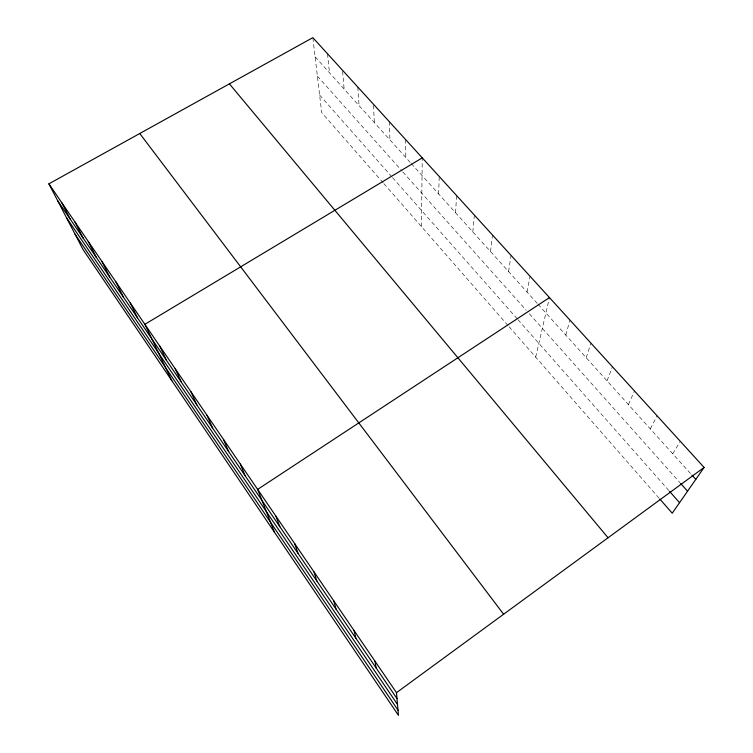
<?xml version="1.0" encoding="UTF-8"?>
<svg xmlns="http://www.w3.org/2000/svg" width="753" height="753" viewBox="0 0 753 753"><rect width="100%" height="100%" fill="white"/><g stroke="black" fill="none" stroke-linecap="round" stroke-linejoin="round"><path stroke-width="0.56" stroke-dasharray="3.77 2.82" d="M421.407 226.54L422.245 158.958M438.613 193.916L439.253 176.522M455.537 212.704L456.61 195.592M472.828 231.896L474.362 215.085M490.495 251.502L492.509 235.011M508.557 271.541L511.061 255.399M527.015 292.032L530.046 276.247M535.665 357.12L549.464 297.586M565.795 335.076L569.955 320.091M586.173 357.694L590.945 343.142M607.04 380.858L612.453 366.767M628.416 404.577L634.497 390.995M650.319 428.89L657.105 415.825M672.777 453.814L680.298 441.305M315.102 56.833L410.451 162.667M411.223 163.523L537.237 303.384M538.028 304.259L691.188 474.258M317.38 76.1L402.121 171.119M402.893 171.995L526.291 310.349M529.34 313.785L679.884 482.588M319.63 95.038L391.052 175.929M392.558 177.642L517.255 318.858M518.008 319.724L668.805 490.495M383.173 182.838L321.7 112.583L312.966 38.78M383.936 183.704L508.294 325.851M509.066 326.727L659.101 498.213M327.517 53.783L329.475 72.787M342.606 71.356L344.14 89.061M357.797 87.047L359.096 105.655M373.469 105.345L374.354 122.598M389.357 121.704L389.922 139.879M405.632 139.587L405.82 157.518"/><path stroke-width="1.13" d="M48.898 183.826L396.492 692.666L398.459 715.35L83.028 249.525L48.898 183.826L312.834 37.65L704.102 467.444L672.231 513.217L659.873 499.088M396.492 692.666L704.102 467.444M549.464 297.586L257.639 489.394L274.487 532.267M422.264 157.857L144.877 324.317L171.825 380.67M691.96 475.105L695.8 479.369M680.656 483.454L687.564 491.201M669.568 491.37L679.564 502.684M229.411 83.856L608.048 537.764M139.757 133.507L503.616 614.232M57.68 200.722L397.01 698.615M66.462 217.636L397.518 704.488M75.065 234.211L398.008 710.173M61.727 202.595L70.283 219.217M74.829 221.787L83.159 238.108M88.223 241.393L96.309 257.394M101.919 261.432L109.74 277.104M115.915 281.923L123.464 297.256M130.231 302.885L137.498 317.841M159.862 346.258L166.517 360.414M175.195 368.716L181.52 382.439M190.904 391.701L196.872 404.963M206.981 415.242L212.591 428.024M223.453 439.357L228.677 451.621M240.339 464.064L245.149 475.792M275.918 516.163L279.843 526.695M294.687 543.638L298.113 553.511M313.963 571.847L316.862 581.024M333.748 600.819L336.111 609.262M354.089 630.59L355.868 638.252M374.994 661.2L376.161 668.024"/></g></svg>
